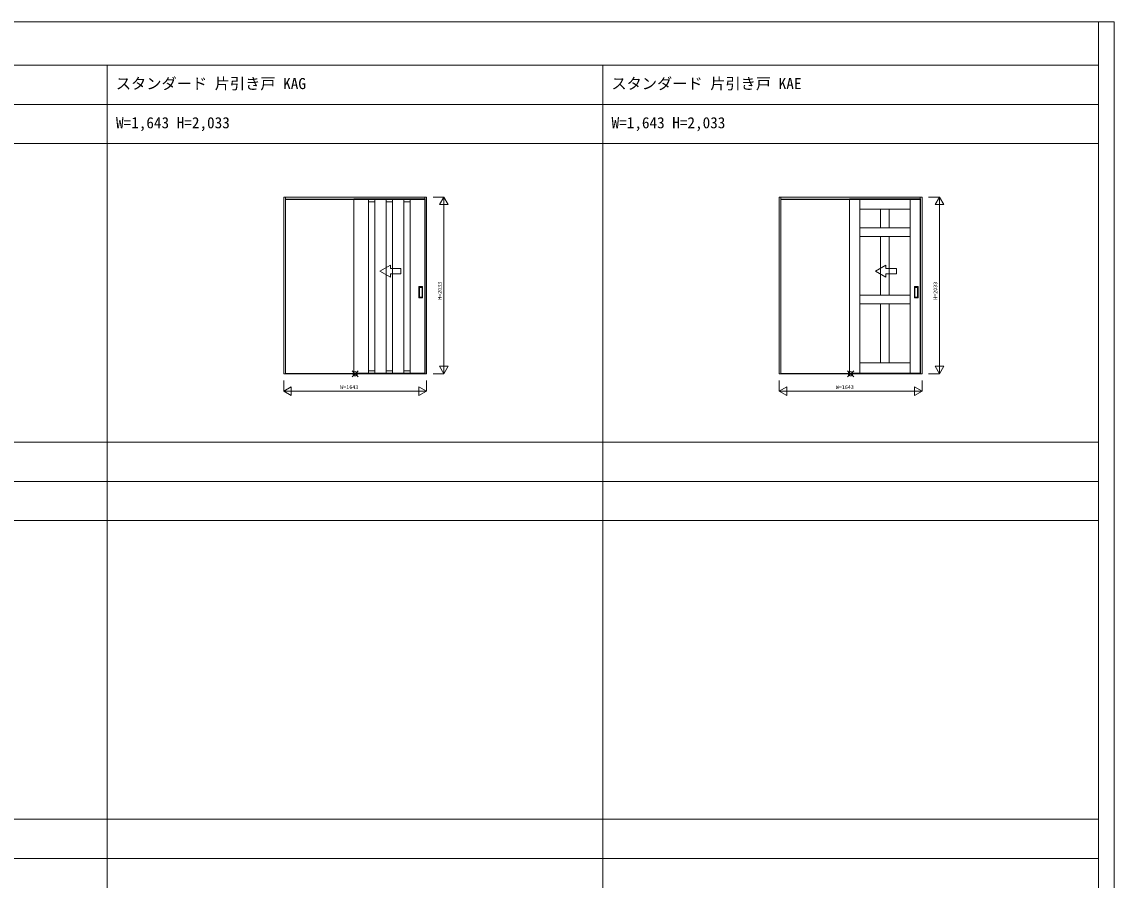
# Model space of a CAD drawing. Units: millimetres, scale not verified. Extents: x -14341 to 14341, y -10000 to 10000.
# Drawn here: x 1776 to 14341, y 130 to 10000 of the extents above; entities that cross this region are included whole.
import ezdxf
from ezdxf.enums import TextEntityAlignment as Align

# ---------------------------------------------------------------- set-up
doc = ezdxf.new("R2010")
doc.units = ezdxf.units.MM
doc.header["$LTSCALE"] = 50
doc.layers.add('0-0_0', color=7, linetype='Continuous')
for name, color, linetype, lineweight in [('0-1_YKK_F1', 7, 'Continuous', 18), ('0-2_YKK_IN', 1, 'Continuous', 18), ('0-3_YKK_A1', 4, 'Continuous', 18), ('0-4_YKK_N1', 2, 'Continuous', 18)]:
    doc.layers.add(name, color=color, linetype=linetype, lineweight=lineweight)
doc.styles.add('ＭＳ ゴシック', font='')
doc.styles.get('ＭＳ ゴシック').set_extended_font_data('MS Gothic')

msp = doc.modelspace()

# ---------------------------------------------------------------- linework, layer by layer
at = {"layer": '0-1_YKK_F1'}
for p, q in [((-14340.51, 10000), (14340.51, 10000)), ((14159.49, -10000), (14159.49, 10000)), ((14340.51, -10000), (14340.51, 10000)), ((-14340.51, 9500), (14159.49, 9500)), ((2759.49, -10000), (2759.49, 9500)), ((8459.49, -10000), (8459.49, 9500)), ((-14340.51, 9050), (14159.49, 9050)), ((-14340.51, 8600), (14159.49, 8600)), ((-14340.51, 5165), (14159.49, 5165)), ((-14340.51, 4715), (14159.49, 4715)), ((-14340.51, 4265), (14159.49, 4265)), ((-14340.51, 830), (14159.49, 830)), ((-14340.51, 380), (14159.49, 380))]:
    msp.add_line(p, q, dxfattribs=at)
at = {"layer": '0-2_YKK_IN'}
for p, q in [((5574.14, 5917.14), (5644.85, 5987.86)), ((5574.14, 5987.86), (5644.85, 5917.14)), ((11274.14, 5917.14), (11344.85, 5987.86)), ((11274.14, 5987.86), (11344.85, 5917.14))]:
    msp.add_line(p, q, dxfattribs=at)
for centre in [(5609.49, 5952.5), (11309.49, 5952.5)]:
    msp.add_circle(centre, 25, dxfattribs=at)
at = {"layer": '0-3_YKK_A1'}
for p, q in [((4787.99, 7985.5), (6430.99, 7985.5)), ((4787.99, 5952.5), (4787.99, 7985.5)), ((4807.99, 7985.5), (4807.99, 7955.5)), ((4807.99, 7961.5), (6410.99, 7961.5)), ((4807.99, 7958.5), (6410.99, 7958.5)), ((4807.99, 5956.5), (4807.99, 7955.5)), ((5967.83, 7928.5), (6041.16, 7928.5)), ((6410.99, 7985.5), (6410.99, 7955.5)), ((6410.99, 5956.5), (6410.99, 7955.5)), ((6430.99, 5952.5), (6430.99, 7985.5)), ((10487.99, 7985.5), (12130.99, 7985.5)), ((10487.99, 5952.5), (10487.99, 7985.5)), ((10507.99, 7985.5), (10507.99, 7955.5)), ((10507.99, 7961.5), (12110.99, 7961.5)), ((10507.99, 7958.5), (12110.99, 7958.5)), ((10507.99, 5956.5), (10507.99, 7955.5)), ((12110.99, 7985.5), (12110.99, 7955.5)), ((12110.99, 5956.5), (12110.99, 7955.5)), ((12130.99, 5952.5), (12130.99, 7985.5)), ((5895.51, 7134.22), (6015.51, 7203.5)), ((6015.51, 7164.22), (6015.51, 7203.5)), ((11595.51, 7134.22), (11715.51, 7203.5)), ((11715.51, 7164.22), (11715.51, 7203.5)), ((5895.51, 7134.22), (6015.51, 7064.94)), ((6015.51, 7064.94), (6015.51, 7104.22)), ((11595.51, 7134.22), (11715.51, 7064.94)), ((11715.51, 7064.94), (11715.51, 7104.22)), ((6343.49, 6826.5), (6343.49, 6954.5)), ((6344.49, 6955.5), (6384.49, 6955.5)), ((6349.49, 6944.5), (6349.49, 6836.5)), ((6378.49, 6945.5), (6350.49, 6945.5)), ((6379.49, 6836.5), (6379.49, 6944.5)), ((6385.49, 6826.5), (6385.49, 6954.5)), ((12043.49, 6826.5), (12043.49, 6954.5)), ((12044.49, 6955.5), (12084.49, 6955.5)), ((12049.49, 6944.5), (12049.49, 6836.5)), ((12078.49, 6945.5), (12050.49, 6945.5)), ((12079.49, 6836.5), (12079.49, 6944.5)), ((12085.49, 6826.5), (12085.49, 6954.5)), ((6344.49, 6825.5), (6384.49, 6825.5)), ((6350.49, 6835.5), (6378.49, 6835.5)), ((12044.49, 6825.5), (12084.49, 6825.5)), ((12050.49, 6835.5), (12078.49, 6835.5)), ((6430.99, 5952.5), (4787.99, 5952.5)), ((4807.99, 5952.5), (4807.99, 5956.5)), ((6410.99, 5956.5), (4807.99, 5956.5)), ((6041.16, 5987.5), (5967.83, 5987.5)), ((6410.99, 5952.5), (6410.99, 5956.5)), ((12130.99, 5952.5), (10487.99, 5952.5)), ((10507.99, 5952.5), (10507.99, 5956.5)), ((12110.99, 5956.5), (10507.99, 5956.5)), ((12110.99, 5952.5), (12110.99, 5956.5))]:
    msp.add_line(p, q, dxfattribs=at)
for points in [[(5594.49, 5960.5), (5764.49, 5960.5), (5764.49, 7964.5), (5594.49, 7964.5)], [(5837.83, 5961.5), (5967.83, 5961.5), (5967.83, 7963.5), (5837.83, 7963.5)], [(6171.16, 5961.5), (6041.16, 5961.5), (6041.16, 7963.5), (6171.16, 7963.5)], [(6244.49, 5960.5), (6414.49, 5960.5), (6414.49, 7964.5), (6244.49, 7964.5)], [(11294.49, 5960.5), (11414.49, 5960.5), (11414.49, 7964.5), (11294.49, 7964.5)], [(11414.49, 7844.5), (11994.49, 7844.5), (11994.49, 7964.5), (11414.49, 7964.5)], [(11994.49, 5960.5), (12114.49, 5960.5), (12114.49, 7964.5), (11994.49, 7964.5)], [(11654.49, 7844.5), (11654.49, 7630.55), (11754.49, 7630.55), (11754.49, 7844.5)], [(11414.49, 7530.61), (11994.49, 7530.5), (11994.49, 7630.5), (11414.49, 7630.61)], [(11654.49, 7530.55), (11654.49, 6855.55), (11754.49, 6855.55), (11754.49, 7530.55)], [(11414.49, 6755.61), (11994.49, 6755.5), (11994.49, 6855.5), (11414.49, 6855.61)], [(11654.49, 6755.55), (11654.49, 6080.5), (11754.49, 6080.5), (11754.49, 6755.55)], [(11414.49, 5960.5), (11994.49, 5960.5), (11994.49, 6080.5), (11414.49, 6080.5)]]:
    msp.add_lwpolyline(points, close=True, dxfattribs=at)
for points in [[(5594.49, 7958.5), (5594.49, 5960.5), (6414.49, 5960.5)], [(6171.16, 7928.5), (6244.49, 7928.5), (6244.49, 7964.5), (5764.49, 7964.5), (5764.49, 7928.5), (5837.83, 7928.5)], [(11294.49, 7947.5), (11294.49, 5960.5), (12114.49, 5960.5)], [(6015.51, 7164.22), (6135.51, 7164.22), (6135.51, 7104.22), (6015.51, 7104.22)], [(11715.51, 7164.22), (11835.51, 7164.22), (11835.51, 7104.22), (11715.51, 7104.22)], [(5837.83, 5987.5), (5764.49, 5987.5), (5764.49, 5960.5), (6244.49, 5960.5), (6244.49, 5987.5), (6171.16, 5987.5)]]:
    msp.add_lwpolyline(points, dxfattribs=at)
for centre, start, end in [((6344.49, 6954.5), 90, 180), ((6350.49, 6944.5), 90, 180), ((6378.49, 6944.5), 360, 90), ((6384.49, 6954.5), 0, 90), ((12044.49, 6954.5), 90, 180), ((12050.49, 6944.5), 90, 180), ((12078.49, 6944.5), 360, 90), ((12084.49, 6954.5), 0, 90), ((6344.49, 6826.5), 180, 270), ((6350.49, 6836.5), 180, 270), ((6378.49, 6836.5), 270, 360), ((6384.49, 6826.5), 270, 0), ((12044.49, 6826.5), 180, 270), ((12050.49, 6836.5), 180, 270), ((12078.49, 6836.5), 270, 360), ((12084.49, 6826.5), 270, 0)]:
    msp.add_arc(centre, 1, start, end, dxfattribs=at)
at = {"layer": '0-4_YKK_N1'}
for p, q in [((6505.99, 7985.5), (6630.99, 7985.5)), ((6630.99, 7985.5), (6630.99, 5952.5)), ((12205.99, 7985.5), (12330.99, 7985.5)), ((12330.99, 7985.5), (12330.99, 5952.5)), ((6580.99, 7898.9), (6680.99, 7898.9)), ((12280.99, 7898.9), (12380.99, 7898.9)), ((6580.99, 6039.1), (6680.99, 6039.1)), ((12280.99, 6039.1), (12380.99, 6039.1)), ((6505.99, 5952.5), (6630.99, 5952.5)), ((12205.99, 5952.5), (12330.99, 5952.5)), ((4787.99, 5752.5), (4874.59, 5802.5)), ((4874.59, 5802.5), (4874.59, 5702.5)), ((6344.39, 5802.5), (6430.99, 5752.5)), ((6430.99, 5877.5), (6430.99, 5752.5)), ((10487.99, 5752.5), (10574.59, 5802.5)), ((10574.59, 5802.5), (10574.59, 5702.5)), ((12044.39, 5802.5), (12130.99, 5752.5)), ((12130.99, 5877.5), (12130.99, 5752.5)), ((4787.99, 5752.5), (4874.59, 5702.5)), ((10487.99, 5752.5), (10574.59, 5702.5))]:
    msp.add_line(p, q, dxfattribs=at)
for points in [[(6580.99, 7898.9), (6630.99, 7985.5), (6680.99, 7898.9)], [(12280.99, 7898.9), (12330.99, 7985.5), (12380.99, 7898.9)], [(6580.99, 6039.1), (6630.99, 5952.5), (6680.99, 6039.1)], [(12280.99, 6039.1), (12330.99, 5952.5), (12380.99, 6039.1)], [(4787.99, 5877.5), (4787.99, 5752.5), (6430.99, 5752.5)], [(6344.39, 5802.5), (6344.39, 5702.5), (6430.99, 5752.5)], [(10487.99, 5877.5), (10487.99, 5752.5), (12130.99, 5752.5)], [(12044.39, 5802.5), (12044.39, 5702.5), (12130.99, 5752.5)]]:
    msp.add_lwpolyline(points, dxfattribs=at)

# ---------------------------------------------------------------- texts
at = {"layer": '0-0_0', "style": 'ＭＳ ゴシック'}
for s, p in [('スタンダード 片引き戸 KAG', (2857.49, 9187.5)), ('スタンダード 片引き戸 KAE', (8557.49, 9187.5)), ('W=1,643 H=2,033', (2859.49, 8737.5)), ('W=1,643 H=2,033', (8559.49, 8737.5))]:
    msp.add_text(s, height=128.3, dxfattribs=at).set_placement(p, align=Align.BOTTOM_LEFT)
at = {"layer": '0-4_YKK_N1', "color": 7, "style": 'ＭＳ ゴシック'}
for p in [(6618.99, 6804), (12318.99, 6804)]:
    msp.add_text('H=2033', height=43.99, rotation=90, dxfattribs=at).set_placement(p, align=Align.BOTTOM_LEFT)
for p in [(5439.49, 5764.5), (11139.49, 5764.5)]:
    msp.add_text('W=1643', height=43.99, dxfattribs=at).set_placement(p, align=Align.BOTTOM_LEFT)

doc.saveas('drawing.dxf')
